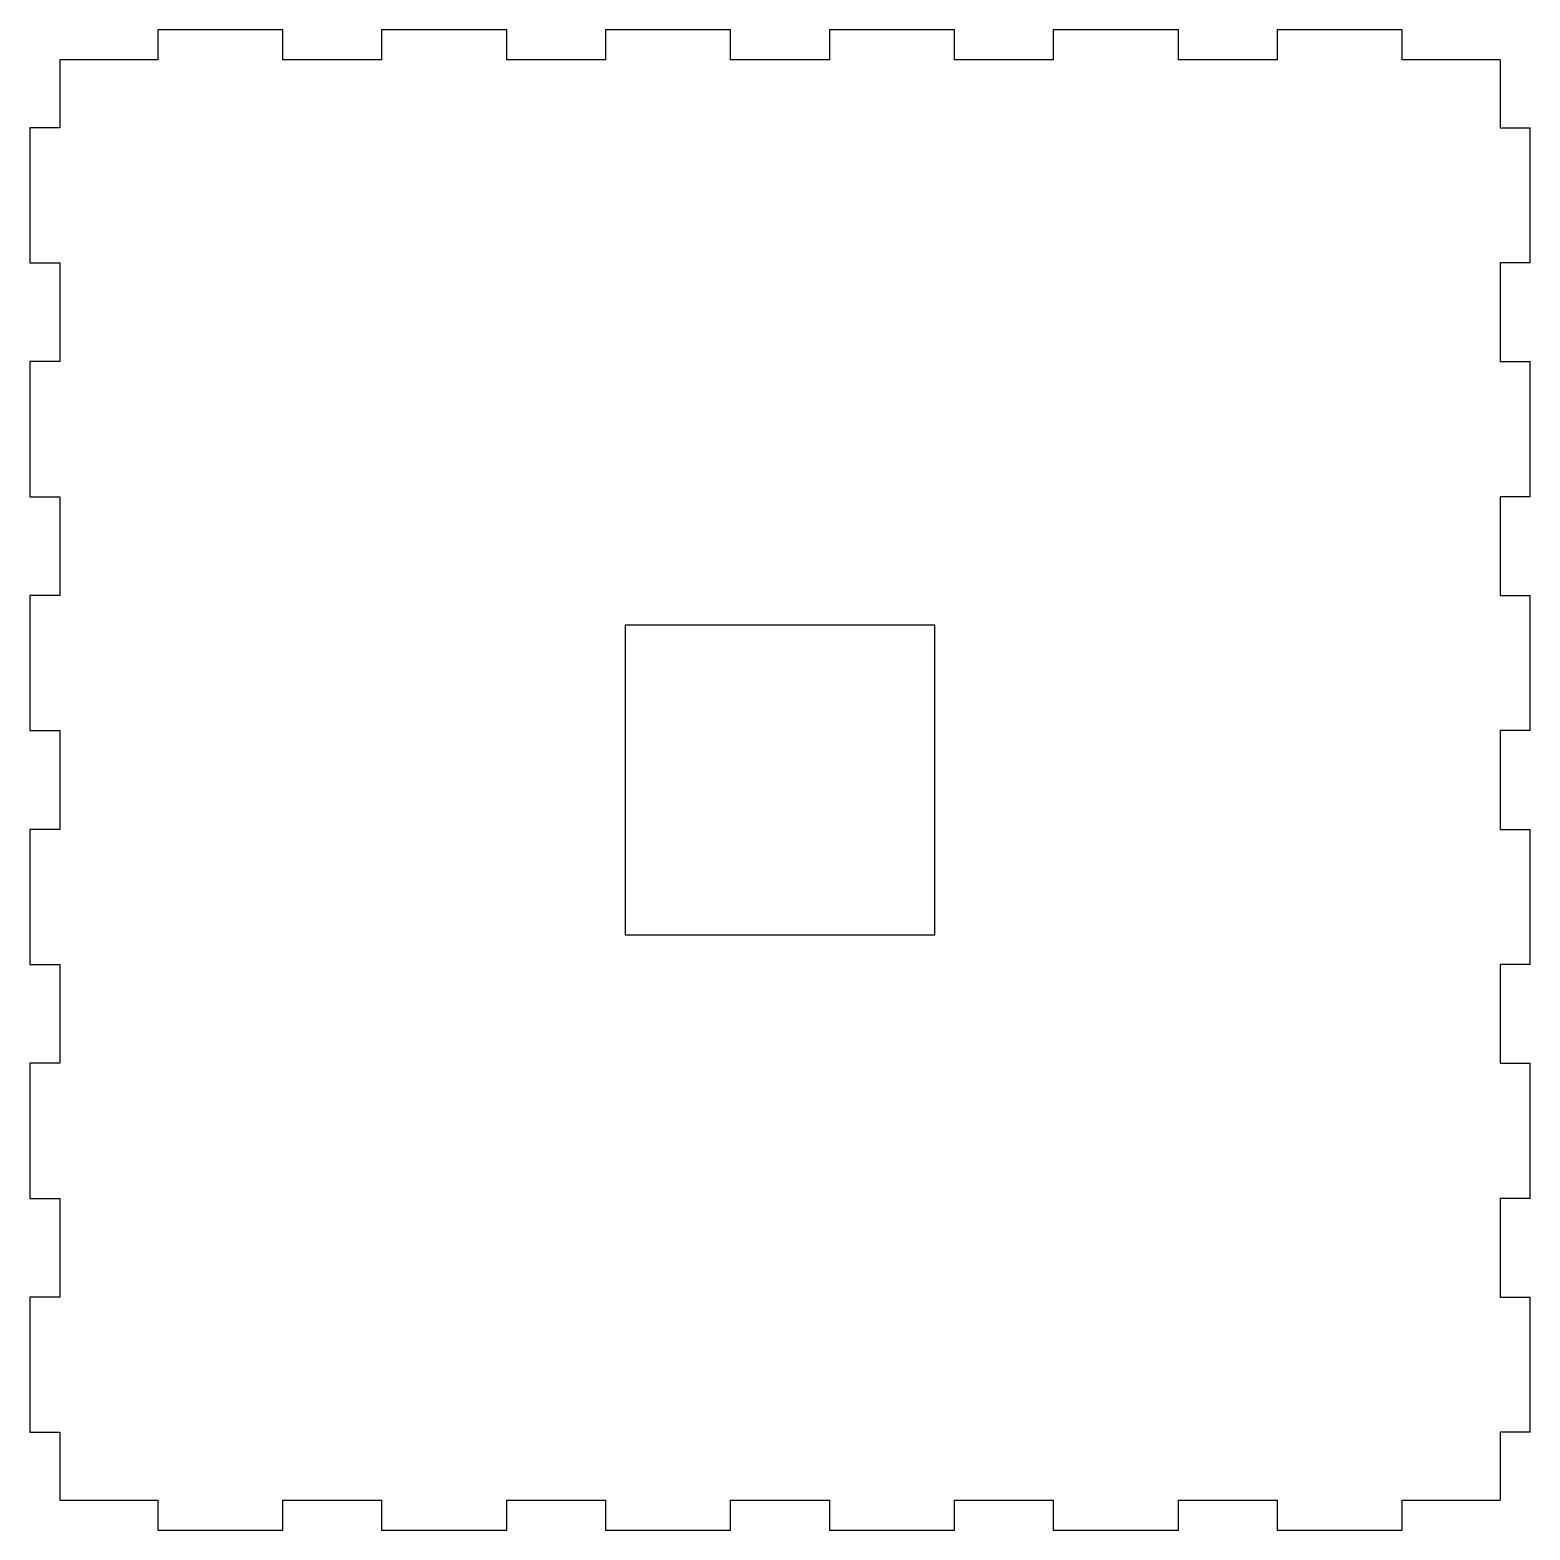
# Model space of a CAD drawing. Header units: millimetres. Extents: x -78 to 78, y -78 to 78.
import ezdxf

# ---------------------------------------------------------------- set-up
doc = ezdxf.new("R2010")
doc.units = ezdxf.units.MM

msp = doc.modelspace()

# ---------------------------------------------------------------- linework, layer by layer
at = {"color": 7, "linetype": 'Continuous', "lineweight": 25}
for p, q in [((-64.3, 77.5), (-64.3, 74.4)), ((-51.37, 77.5), (-64.3, 77.5)), ((-51.37, 74.4), (-51.37, 77.5)), ((-41.17, 77.5), (-41.17, 74.4)), ((-28.23, 77.5), (-41.17, 77.5)), ((-28.23, 74.4), (-28.23, 77.5)), ((-18.03, 77.5), (-18.03, 74.4)), ((-5.1, 77.5), (-18.03, 77.5)), ((-5.1, 74.4), (-5.1, 77.5)), ((5.1, 77.5), (5.1, 74.4)), ((18.03, 77.5), (5.1, 77.5)), ((18.03, 74.4), (18.03, 77.5)), ((28.23, 77.5), (28.23, 74.4)), ((41.17, 77.5), (28.23, 77.5)), ((41.17, 74.4), (41.17, 77.5)), ((64.3, 77.5), (51.37, 77.5)), ((51.37, 77.5), (51.37, 74.4)), ((64.3, 74.4), (64.3, 77.5)), ((-74.4, 74.4), (-74.4, 67.4)), ((-64.3, 74.4), (-74.4, 74.4)), ((-41.17, 74.4), (-51.37, 74.4)), ((-18.03, 74.4), (-28.23, 74.4)), ((5.1, 74.4), (-5.1, 74.4)), ((28.23, 74.4), (18.03, 74.4)), ((51.37, 74.4), (41.17, 74.4)), ((74.4, 74.4), (64.3, 74.4)), ((74.4, 74.4), (74.4, 67.4)), ((-77.5, 67.4), (-77.5, 53.43)), ((-74.4, 67.4), (-77.5, 67.4)), ((74.4, 67.4), (77.5, 67.4)), ((77.5, 53.43), (77.5, 67.4)), ((-77.5, 53.43), (-74.4, 53.43)), ((-74.4, 53.43), (-74.4, 43.23)), ((77.5, 53.43), (74.4, 53.43)), ((74.4, 53.43), (74.4, 43.23)), ((-77.5, 43.23), (-77.5, 29.27)), ((-74.4, 43.23), (-77.5, 43.23)), ((74.4, 43.23), (77.5, 43.23)), ((77.5, 29.27), (77.5, 43.23)), ((-77.5, 29.27), (-74.4, 29.27)), ((-74.4, 29.27), (-74.4, 19.07)), ((77.5, 29.27), (74.4, 29.27)), ((74.4, 29.27), (74.4, 19.07)), ((-77.5, 19.07), (-77.5, 5.1)), ((-74.4, 19.07), (-77.5, 19.07)), ((74.4, 19.07), (77.5, 19.07)), ((77.5, 5.1), (77.5, 19.07)), ((16, 16), (-16, 16)), ((-16, 16), (-16, -16)), ((16, -16), (16, 16)), ((-77.5, 5.1), (-74.4, 5.1)), ((-74.4, 5.1), (-74.4, -5.1)), ((77.5, 5.1), (74.4, 5.1)), ((74.4, 5.1), (74.4, -5.1)), ((-77.5, -5.1), (-77.5, -19.07)), ((-74.4, -5.1), (-77.5, -5.1)), ((74.4, -5.1), (77.5, -5.1)), ((77.5, -19.07), (77.5, -5.1)), ((-16, -16), (16, -16)), ((-77.5, -19.07), (-74.4, -19.07)), ((-74.4, -19.07), (-74.4, -29.27)), ((77.5, -19.07), (74.4, -19.07)), ((74.4, -19.07), (74.4, -29.27)), ((-77.5, -29.27), (-77.5, -43.23)), ((-74.4, -29.27), (-77.5, -29.27)), ((74.4, -29.27), (77.5, -29.27)), ((77.5, -43.23), (77.5, -29.27)), ((-77.5, -43.23), (-74.4, -43.23)), ((-74.4, -43.23), (-74.4, -53.43)), ((77.5, -43.23), (74.4, -43.23)), ((74.4, -43.23), (74.4, -53.43)), ((-77.5, -53.43), (-77.5, -67.4)), ((-74.4, -53.43), (-77.5, -53.43)), ((74.4, -53.43), (77.5, -53.43)), ((77.5, -67.4), (77.5, -53.43)), ((-77.5, -67.4), (-74.4, -67.4)), ((-74.4, -67.4), (-74.4, -74.4)), ((77.5, -67.4), (74.4, -67.4)), ((74.4, -67.4), (74.4, -74.4)), ((-74.4, -74.4), (-64.3, -74.4)), ((-64.3, -74.4), (-64.3, -77.5)), ((-51.37, -74.4), (-41.17, -74.4)), ((-51.37, -77.5), (-51.37, -74.4)), ((-41.17, -74.4), (-41.17, -77.5)), ((-28.23, -74.4), (-18.03, -74.4)), ((-28.23, -77.5), (-28.23, -74.4)), ((-18.03, -74.4), (-18.03, -77.5)), ((-5.1, -74.4), (5.1, -74.4)), ((-5.1, -77.5), (-5.1, -74.4)), ((5.1, -74.4), (5.1, -77.5)), ((18.03, -74.4), (28.23, -74.4)), ((18.03, -77.5), (18.03, -74.4)), ((28.23, -74.4), (28.23, -77.5)), ((41.17, -74.4), (51.37, -74.4)), ((41.17, -77.5), (41.17, -74.4)), ((51.37, -74.4), (51.37, -77.5)), ((64.3, -74.4), (74.4, -74.4)), ((64.3, -77.5), (64.3, -74.4)), ((-64.3, -77.5), (-51.37, -77.5)), ((-41.17, -77.5), (-28.23, -77.5)), ((-18.03, -77.5), (-5.1, -77.5)), ((5.1, -77.5), (18.03, -77.5)), ((28.23, -77.5), (41.17, -77.5)), ((51.37, -77.5), (64.3, -77.5))]:
    msp.add_line(p, q, dxfattribs=at)

doc.saveas('drawing.dxf')
